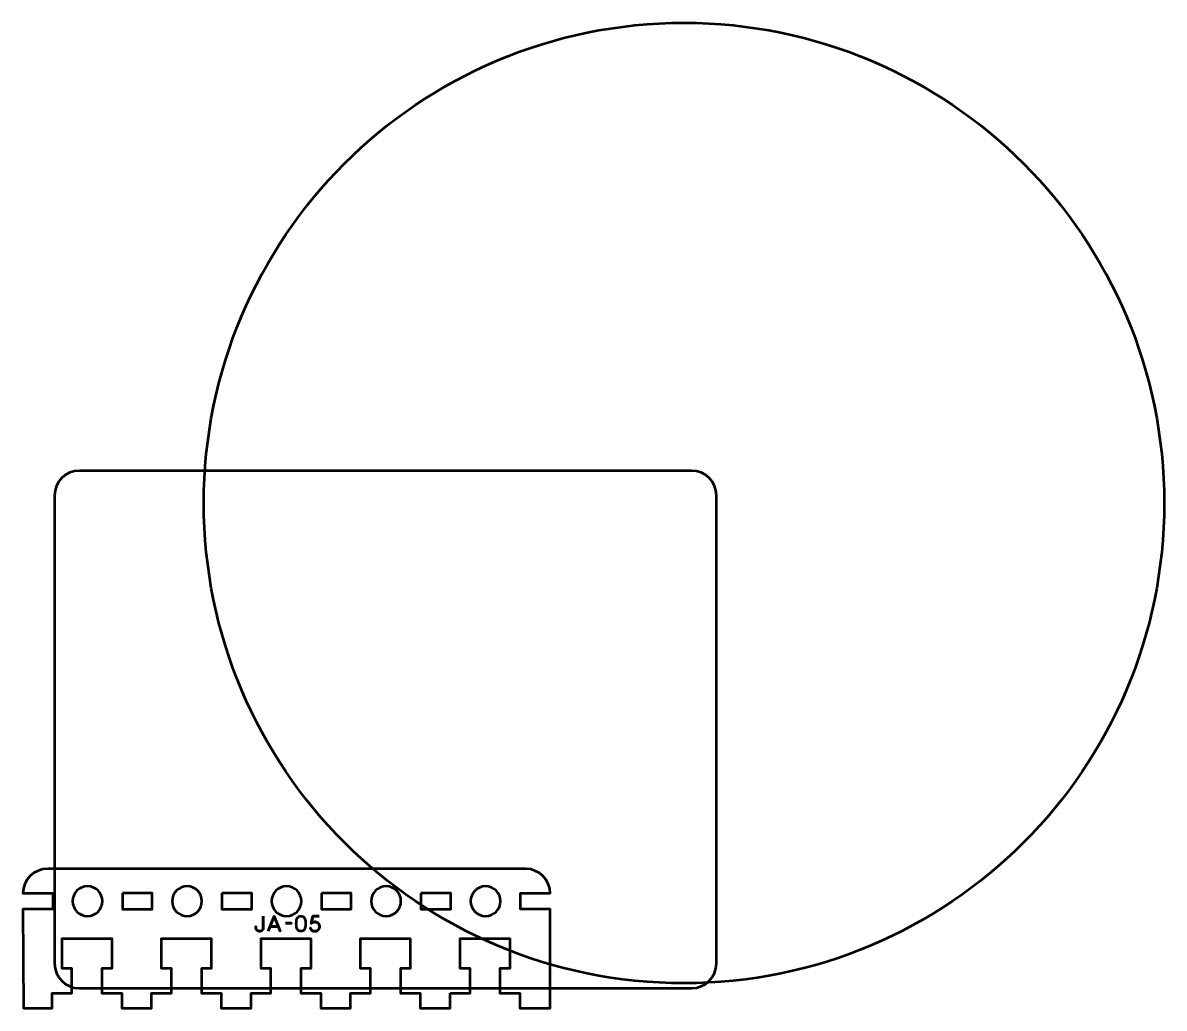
# Model space of a CAD drawing. Header units: centimetres. Extents: x -244 to 242, y -245 to 234.
# Drawn here: x -143.79 to -120.85, y -99 to -79.2 of the extents above; entities that cross this region are included whole.
import ezdxf

# ---------------------------------------------------------------- set-up
doc = ezdxf.new("R2010")
doc.units = ezdxf.units.CM
doc.header["$MEASUREMENT"] = 0
doc.layers.add('Layer 1', color=7, linetype='Continuous')

msp = doc.modelspace()

# ---------------------------------------------------------------- linework, layer by layer
at = {"layer": 'Layer 1', "color": 250, "lineweight": 53}
msp.add_ellipse((-130.5, -88.84999), major_axis=(0, 9.64999), ratio=1, dxfattribs=at)
at = {"layer": 'Layer 1', "lineweight": 53}
msp.add_open_spline([(-142.64995, -88.19995), (-142.64995, -88.19995), (-130.35001, -88.19995), (-130.35001, -88.19995), (-130.35001, -88.19995), (-130.07301, -88.19995), (-129.84991, -88.42305), (-129.84991, -88.70005), (-129.84991, -88.70005), (-129.84991, -88.70005), (-129.84991, -98.09995), (-129.84991, -98.09995), (-129.84991, -98.09995), (-129.84991, -98.37695), (-130.07301, -98.60005), (-130.35001, -98.60005), (-130.35001, -98.60005), (-130.35001, -98.60005), (-142.64995, -98.60005), (-142.64995, -98.60005), (-142.64995, -98.60005), (-142.92695, -98.60005), (-143.15005, -98.37695), (-143.15005, -98.09995), (-143.15005, -98.09995), (-143.15005, -98.09995), (-143.15005, -88.70005), (-143.15005, -88.70005), (-143.15005, -88.70005), (-143.15005, -88.42305), (-142.92695, -88.19995), (-142.64995, -88.19995)], degree=3, knots=[0, 0, 0, 0, 0.125, 0.125, 0.125, 0.125, 0.25, 0.25, 0.25, 0.25, 0.375, 0.375, 0.375, 0.375, 0.5, 0.5, 0.5, 0.5, 0.625, 0.625, 0.625, 0.625, 0.75, 0.75, 0.75, 0.75, 0.875, 0.875, 0.875, 0.875, 1, 1, 1, 1], dxfattribs=at)
at = {"layer": 'Layer 1', "color": 250, "lineweight": 53}
for points, knots in [([(-135.19992, -98.69993), (-135.19992, -98.69993), (-135.19992, -98.99993), (-135.19992, -98.99993), (-135.19992, -98.99993), (-135.19992, -98.99993), (-135.79992, -98.99993), (-135.79992, -98.99993), (-135.79992, -98.99993), (-135.79992, -98.99993), (-135.79992, -98.69993), (-135.79992, -98.69993), (-135.79992, -98.69993), (-135.79992, -98.69993), (-136.19992, -98.69994), (-136.19992, -98.69994), (-136.19992, -98.69994), (-136.19992, -98.69994), (-136.19992, -98.19993), (-136.19992, -98.19993), (-136.19992, -98.19993), (-136.19992, -98.19993), (-135.99992, -98.19992), (-135.99992, -98.19992), (-135.99992, -98.19992), (-135.99992, -98.19992), (-135.99992, -97.59993), (-135.99992, -97.59993), (-135.99992, -97.59993), (-136.38325, -97.59993), (-136.61659, -97.59993), (-136.99992, -97.59993), (-136.99992, -97.59993), (-136.99992, -97.59993), (-136.99992, -98.19992), (-136.99992, -98.19992), (-136.99992, -98.19992), (-136.99992, -98.19992), (-136.79992, -98.19993), (-136.79992, -98.19993), (-136.79992, -98.19993), (-136.79992, -98.19993), (-136.79992, -98.69993), (-136.79992, -98.69993), (-136.79992, -98.69993), (-136.79992, -98.69993), (-137.19992, -98.69993), (-137.19992, -98.69993), (-137.19992, -98.69993), (-137.19992, -98.69993), (-137.19992, -98.99993), (-137.19992, -98.99993), (-137.19992, -98.99993), (-137.19992, -98.99993), (-137.79992, -98.99993), (-137.79992, -98.99993), (-137.79992, -98.99993), (-137.79992, -98.99993), (-137.79992, -98.69993), (-137.79992, -98.69993), (-137.79992, -98.69993), (-137.79992, -98.69993), (-138.19992, -98.69993), (-138.19992, -98.69993), (-138.19992, -98.69993), (-138.19992, -98.69993), (-138.19992, -98.19993), (-138.19992, -98.19993), (-138.19992, -98.19993), (-138.19992, -98.19993), (-137.99992, -98.19992), (-137.99992, -98.19992), (-137.99992, -98.19992), (-137.99992, -98.19992), (-137.99992, -97.59993), (-137.99992, -97.59993), (-137.99992, -97.59993), (-138.38325, -97.59993), (-138.61658, -97.59993), (-138.99991, -97.59993), (-138.99991, -97.59993), (-138.99991, -97.59993), (-138.99991, -98.19992), (-138.99991, -98.19992), (-138.99991, -98.19992), (-138.99991, -98.19992), (-138.79991, -98.19993), (-138.79991, -98.19993), (-138.79991, -98.19993), (-138.79991, -98.19993), (-138.79991, -98.69994), (-138.79991, -98.69994), (-138.79991, -98.69994), (-138.79991, -98.69994), (-139.19991, -98.69993), (-139.19991, -98.69993), (-139.19991, -98.69993), (-139.19991, -98.69993), (-139.19991, -98.99993), (-139.19991, -98.99993), (-139.19991, -98.99993), (-139.19991, -98.99993), (-139.79991, -98.99993), (-139.79991, -98.99993), (-139.79991, -98.99993), (-139.79991, -98.99993), (-139.79991, -98.69993), (-139.79991, -98.69993), (-139.79991, -98.69993), (-139.79991, -98.69993), (-140.19991, -98.69993), (-140.19991, -98.69993), (-140.19991, -98.69993), (-140.19991, -98.69993), (-140.19991, -98.19993), (-140.19991, -98.19993), (-140.19991, -98.19993), (-140.19991, -98.19993), (-139.99991, -98.19992), (-139.99991, -98.19992), (-139.99991, -98.19992), (-139.99991, -98.19992), (-139.99991, -97.59993), (-139.99991, -97.59993), (-139.99991, -97.59993), (-140.38324, -97.59993), (-140.61658, -97.59993), (-140.99991, -97.59993), (-140.99991, -97.59993), (-140.99991, -97.59993), (-140.99991, -98.19992), (-140.99991, -98.19992), (-140.99991, -98.19992), (-140.99991, -98.19992), (-140.79991, -98.19993), (-140.79991, -98.19993), (-140.79991, -98.19993), (-140.79991, -98.19993), (-140.79991, -98.69994), (-140.79991, -98.69994), (-140.79991, -98.69994), (-140.79991, -98.69994), (-141.19991, -98.69993), (-141.19991, -98.69993), (-141.19991, -98.69993), (-141.19991, -98.69993), (-141.19991, -98.99993), (-141.19991, -98.99993), (-141.19991, -98.99993), (-141.19991, -98.99993), (-141.79991, -98.99993), (-141.79991, -98.99993), (-141.79991, -98.99993), (-141.79991, -98.99993), (-141.79991, -98.69993), (-141.79991, -98.69993), (-141.79991, -98.69993), (-141.79991, -98.69993), (-142.19991, -98.69993), (-142.19991, -98.69993), (-142.19991, -98.69993), (-142.19991, -98.69993), (-142.19991, -98.19993), (-142.19991, -98.19993), (-142.19991, -98.19993), (-142.19991, -98.19993), (-141.99991, -98.19992), (-141.99991, -98.19992), (-141.99991, -98.19992), (-141.99991, -98.19992), (-141.99991, -97.59993), (-141.99991, -97.59993), (-141.99991, -97.59993), (-142.38324, -97.59993), (-142.61658, -97.59993), (-142.99991, -97.59993), (-142.99991, -97.59993), (-142.99991, -97.59993), (-142.99991, -98.19992), (-142.99991, -98.19992), (-142.99991, -98.19992), (-142.99991, -98.19992), (-142.79991, -98.19993), (-142.79991, -98.19993), (-142.79991, -98.19993), (-142.79991, -98.19993), (-142.79991, -98.69994), (-142.79991, -98.69994), (-142.79991, -98.69994), (-142.79991, -98.69994), (-143.19991, -98.69993), (-143.19991, -98.69993), (-143.19991, -98.69993), (-143.19991, -98.69993), (-143.19991, -98.99993), (-143.19991, -98.99993), (-143.19991, -98.99993), (-143.19991, -98.99993), (-143.77491, -98.99993), (-143.77491, -98.99993), (-143.77491, -98.99993), (-143.77491, -98.99993), (-143.78548, -97.00868), (-143.78548, -97.00868), (-143.78548, -97.00868), (-143.78548, -97.00868), (-143.18741, -97.00868), (-143.18741, -97.00868), (-143.18741, -97.00868), (-143.18741, -97.00868), (-143.18741, -96.69118), (-143.18741, -96.69118), (-143.18741, -96.69118), (-143.18741, -96.69118), (-143.7873, -96.69118), (-143.7873, -96.69118), (-143.7873, -96.69118), (-143.78263, -96.41913), (-143.56057, -96.19993), (-143.28741, -96.19993), (-143.28741, -96.19993), (-143.28741, -96.19993), (-133.68742, -96.19993), (-133.68742, -96.19993), (-133.68742, -96.19993), (-133.41426, -96.19993), (-133.1922, -96.41913), (-133.18753, -96.69118), (-133.18753, -96.69118), (-133.18753, -96.69118), (-133.78742, -96.69118), (-133.78742, -96.69118), (-133.78742, -96.69118), (-133.78742, -96.69118), (-133.78742, -97.00868), (-133.78742, -97.00868), (-133.78742, -97.00868), (-133.78742, -97.00868), (-133.18742, -97.00868), (-133.18742, -97.00868), (-133.18742, -97.00868), (-133.18742, -97.00868), (-133.18742, -98.69994), (-133.18742, -98.69994), (-133.18742, -98.69994), (-133.18742, -98.69994), (-133.18742, -98.69993), (-133.18742, -98.69993), (-133.18742, -98.69993), (-133.18742, -98.69993), (-133.18742, -98.99993), (-133.18742, -98.99993), (-133.18742, -98.99993), (-133.18742, -98.99993), (-133.79992, -98.99993), (-133.79992, -98.99993), (-133.79992, -98.99993), (-133.79992, -98.99993), (-133.79992, -98.69993), (-133.79992, -98.69993), (-133.79992, -98.69993), (-133.79992, -98.69993), (-134.19992, -98.69994), (-134.19992, -98.69994), (-134.19992, -98.69994), (-134.19992, -98.69994), (-134.19992, -98.19993), (-134.19992, -98.19993), (-134.19992, -98.19993), (-134.19992, -98.19993), (-133.99992, -98.19992), (-133.99992, -98.19992), (-133.99992, -98.19992), (-133.99992, -98.19992), (-133.99992, -97.59993), (-133.99992, -97.59993), (-133.99992, -97.59993), (-134.38325, -97.59993), (-134.61659, -97.59993), (-134.99992, -97.59993), (-134.99992, -97.59993), (-134.99992, -97.59993), (-134.99992, -98.19992), (-134.99992, -98.19992), (-134.99992, -98.19992), (-134.99992, -98.19992), (-134.79992, -98.19993), (-134.79992, -98.19993), (-134.79992, -98.19993), (-134.79992, -98.19993), (-134.79992, -98.69993), (-134.79992, -98.69993), (-134.79992, -98.69993), (-134.79992, -98.69993), (-135.19992, -98.69993), (-135.19992, -98.69993)], [0, 0, 0, 0, 0.01351351, 0.01351351, 0.01351351, 0.01351351, 0.02702703, 0.02702703, 0.02702703, 0.02702703, 0.04054054, 0.04054054, 0.04054054, 0.04054054, 0.05405405, 0.05405405, 0.05405405, 0.05405405, 0.06756757, 0.06756757, 0.06756757, 0.06756757, 0.08108108, 0.08108108, 0.08108108, 0.08108108, 0.09459459, 0.09459459, 0.09459459, 0.09459459, 0.10810811, 0.10810811, 0.10810811, 0.10810811, 0.12162162, 0.12162162, 0.12162162, 0.12162162, 0.13513514, 0.13513514, 0.13513514, 0.13513514, 0.14864865, 0.14864865, 0.14864865, 0.14864865, 0.16216216, 0.16216216, 0.16216216, 0.16216216, 0.17567568, 0.17567568, 0.17567568, 0.17567568, 0.18918919, 0.18918919, 0.18918919, 0.18918919, 0.2027027, 0.2027027, 0.2027027, 0.2027027, 0.21621622, 0.21621622, 0.21621622, 0.21621622, 0.22972973, 0.22972973, 0.22972973, 0.22972973, 0.24324324, 0.24324324, 0.24324324, 0.24324324, 0.25675676, 0.25675676, 0.25675676, 0.25675676, 0.27027027, 0.27027027, 0.27027027, 0.27027027, 0.28378378, 0.28378378, 0.28378378, 0.28378378, 0.2972973, 0.2972973, 0.2972973, 0.2972973, 0.31081081, 0.31081081, 0.31081081, 0.31081081, 0.32432432, 0.32432432, 0.32432432, 0.32432432, 0.33783784, 0.33783784, 0.33783784, 0.33783784, 0.35135135, 0.35135135, 0.35135135, 0.35135135, 0.36486486, 0.36486486, 0.36486486, 0.36486486, 0.37837838, 0.37837838, 0.37837838, 0.37837838, 0.39189189, 0.39189189, 0.39189189, 0.39189189, 0.40540541, 0.40540541, 0.40540541, 0.40540541, 0.41891892, 0.41891892, 0.41891892, 0.41891892, 0.43243243, 0.43243243, 0.43243243, 0.43243243, 0.44594595, 0.44594595, 0.44594595, 0.44594595, 0.45945946, 0.45945946, 0.45945946, 0.45945946, 0.47297297, 0.47297297, 0.47297297, 0.47297297, 0.48648649, 0.48648649, 0.48648649, 0.48648649, 0.5, 0.5, 0.5, 0.5, 0.51351351, 0.51351351, 0.51351351, 0.51351351, 0.52702703, 0.52702703, 0.52702703, 0.52702703, 0.54054054, 0.54054054, 0.54054054, 0.54054054, 0.55405405, 0.55405405, 0.55405405, 0.55405405, 0.56756757, 0.56756757, 0.56756757, 0.56756757, 0.58108108, 0.58108108, 0.58108108, 0.58108108, 0.59459459, 0.59459459, 0.59459459, 0.59459459, 0.60810811, 0.60810811, 0.60810811, 0.60810811, 0.62162162, 0.62162162, 0.62162162, 0.62162162, 0.63513514, 0.63513514, 0.63513514, 0.63513514, 0.64864865, 0.64864865, 0.64864865, 0.64864865, 0.66216216, 0.66216216, 0.66216216, 0.66216216, 0.67567568, 0.67567568, 0.67567568, 0.67567568, 0.68918919, 0.68918919, 0.68918919, 0.68918919, 0.7027027, 0.7027027, 0.7027027, 0.7027027, 0.71621622, 0.71621622, 0.71621622, 0.71621622, 0.72972973, 0.72972973, 0.72972973, 0.72972973, 0.74324324, 0.74324324, 0.74324324, 0.74324324, 0.75675676, 0.75675676, 0.75675676, 0.75675676, 0.77027027, 0.77027027, 0.77027027, 0.77027027, 0.78378378, 0.78378378, 0.78378378, 0.78378378, 0.7972973, 0.7972973, 0.7972973, 0.7972973, 0.81081081, 0.81081081, 0.81081081, 0.81081081, 0.82432432, 0.82432432, 0.82432432, 0.82432432, 0.83783784, 0.83783784, 0.83783784, 0.83783784, 0.85135135, 0.85135135, 0.85135135, 0.85135135, 0.86486486, 0.86486486, 0.86486486, 0.86486486, 0.87837838, 0.87837838, 0.87837838, 0.87837838, 0.89189189, 0.89189189, 0.89189189, 0.89189189, 0.90540541, 0.90540541, 0.90540541, 0.90540541, 0.91891892, 0.91891892, 0.91891892, 0.91891892, 0.93243243, 0.93243243, 0.93243243, 0.93243243, 0.94594595, 0.94594595, 0.94594595, 0.94594595, 0.95945946, 0.95945946, 0.95945946, 0.95945946, 0.97297297, 0.97297297, 0.97297297, 0.97297297, 0.98648649, 0.98648649, 0.98648649, 0.98648649, 1, 1, 1, 1]), ([(-142.48741, -96.54993), (-142.32175, -96.54993), (-142.18741, -96.68427), (-142.18741, -96.84993), (-142.18741, -96.84993), (-142.18741, -97.01559), (-142.32175, -97.14993), (-142.48741, -97.14993), (-142.48741, -97.14993), (-142.65307, -97.14993), (-142.78741, -97.01559), (-142.78741, -96.84993), (-142.78741, -96.84993), (-142.78741, -96.68427), (-142.65307, -96.54993), (-142.48741, -96.54993)], [0, 0, 0, 0, 0.25, 0.25, 0.25, 0.25, 0.5, 0.5, 0.5, 0.5, 0.75, 0.75, 0.75, 0.75, 1, 1, 1, 1]), ([(-140.48741, -96.54993), (-140.32175, -96.54993), (-140.18741, -96.68427), (-140.18741, -96.84993), (-140.18741, -96.84993), (-140.18741, -97.01559), (-140.32175, -97.14993), (-140.48741, -97.14993), (-140.48741, -97.14993), (-140.65307, -97.14993), (-140.78741, -97.01559), (-140.78741, -96.84993), (-140.78741, -96.84993), (-140.78741, -96.68427), (-140.65307, -96.54993), (-140.48741, -96.54993)], [0, 0, 0, 0, 0.25, 0.25, 0.25, 0.25, 0.5, 0.5, 0.5, 0.5, 0.75, 0.75, 0.75, 0.75, 1, 1, 1, 1]), ([(-138.48742, -96.54993), (-138.32176, -96.54993), (-138.18742, -96.68427), (-138.18742, -96.84993), (-138.18742, -96.84993), (-138.18742, -97.01559), (-138.32176, -97.14993), (-138.48742, -97.14993), (-138.48742, -97.14993), (-138.65307, -97.14993), (-138.78741, -97.01559), (-138.78741, -96.84993), (-138.78741, -96.84993), (-138.78741, -96.68427), (-138.65307, -96.54993), (-138.48742, -96.54993)], [0, 0, 0, 0, 0.25, 0.25, 0.25, 0.25, 0.5, 0.5, 0.5, 0.5, 0.75, 0.75, 0.75, 0.75, 1, 1, 1, 1]), ([(-136.48742, -96.54993), (-136.32176, -96.54993), (-136.18742, -96.68427), (-136.18742, -96.84993), (-136.18742, -96.84993), (-136.18742, -97.01559), (-136.32176, -97.14993), (-136.48742, -97.14993), (-136.48742, -97.14993), (-136.65308, -97.14993), (-136.78742, -97.01559), (-136.78742, -96.84993), (-136.78742, -96.84993), (-136.78742, -96.68427), (-136.65308, -96.54993), (-136.48742, -96.54993)], [0, 0, 0, 0, 0.25, 0.25, 0.25, 0.25, 0.5, 0.5, 0.5, 0.5, 0.75, 0.75, 0.75, 0.75, 1, 1, 1, 1]), ([(-134.48742, -96.54993), (-134.32176, -96.54993), (-134.18742, -96.68427), (-134.18742, -96.84993), (-134.18742, -96.84993), (-134.18742, -97.01559), (-134.32176, -97.14993), (-134.48742, -97.14993), (-134.48742, -97.14993), (-134.65308, -97.14993), (-134.78742, -97.01559), (-134.78742, -96.84993), (-134.78742, -96.84993), (-134.78742, -96.68427), (-134.65308, -96.54993), (-134.48742, -96.54993)], [0, 0, 0, 0, 0.25, 0.25, 0.25, 0.25, 0.5, 0.5, 0.5, 0.5, 0.75, 0.75, 0.75, 0.75, 1, 1, 1, 1]), ([(-141.78741, -96.69118), (-141.78741, -96.69118), (-141.18741, -96.69118), (-141.18741, -96.69118), (-141.18741, -96.69118), (-141.18741, -96.69118), (-141.18741, -97.00868), (-141.18741, -97.00868), (-141.18741, -97.00868), (-141.18741, -97.00868), (-141.78741, -97.00868), (-141.78741, -97.00868), (-141.78741, -97.00868), (-141.78741, -97.00868), (-141.78741, -96.69118), (-141.78741, -96.69118)], [0, 0, 0, 0, 0.25, 0.25, 0.25, 0.25, 0.5, 0.5, 0.5, 0.5, 0.75, 0.75, 0.75, 0.75, 1, 1, 1, 1]), ([(-139.78741, -96.69118), (-139.78741, -96.69118), (-139.18741, -96.69118), (-139.18741, -96.69118), (-139.18741, -96.69118), (-139.18741, -96.69118), (-139.18741, -97.00868), (-139.18741, -97.00868), (-139.18741, -97.00868), (-139.18741, -97.00868), (-139.78741, -97.00868), (-139.78741, -97.00868), (-139.78741, -97.00868), (-139.78741, -97.00868), (-139.78741, -96.69118), (-139.78741, -96.69118)], [0, 0, 0, 0, 0.25, 0.25, 0.25, 0.25, 0.5, 0.5, 0.5, 0.5, 0.75, 0.75, 0.75, 0.75, 1, 1, 1, 1]), ([(-137.78742, -96.69118), (-137.78742, -96.69118), (-137.18742, -96.69118), (-137.18742, -96.69118), (-137.18742, -96.69118), (-137.18742, -96.69118), (-137.18742, -97.00868), (-137.18742, -97.00868), (-137.18742, -97.00868), (-137.18742, -97.00868), (-137.78742, -97.00868), (-137.78742, -97.00868), (-137.78742, -97.00868), (-137.78742, -97.00868), (-137.78742, -96.69118), (-137.78742, -96.69118)], [0, 0, 0, 0, 0.25, 0.25, 0.25, 0.25, 0.5, 0.5, 0.5, 0.5, 0.75, 0.75, 0.75, 0.75, 1, 1, 1, 1]), ([(-135.78742, -96.69118), (-135.78742, -96.69118), (-135.18742, -96.69118), (-135.18742, -96.69118), (-135.18742, -96.69118), (-135.18742, -96.69118), (-135.18742, -97.00868), (-135.18742, -97.00868), (-135.18742, -97.00868), (-135.18742, -97.00868), (-135.78742, -97.00868), (-135.78742, -97.00868), (-135.78742, -97.00868), (-135.78742, -97.00868), (-135.78742, -96.69118), (-135.78742, -96.69118)], [0, 0, 0, 0, 0.25, 0.25, 0.25, 0.25, 0.5, 0.5, 0.5, 0.5, 0.75, 0.75, 0.75, 0.75, 1, 1, 1, 1])]:
    msp.add_open_spline(points, degree=3, knots=knots, dxfattribs=at)
at = {"layer": 'Layer 1', "color": 30, "lineweight": 53}
for points, knots in [([(-138.95541, -97.15028), (-138.95541, -97.15028), (-138.95583, -97.38735), (-138.95583, -97.38735), (-138.95583, -97.38735), (-138.95583, -97.39504), (-138.95746, -97.4028), (-138.96056, -97.41049), (-138.96056, -97.41049), (-138.96374, -97.41825), (-138.96839, -97.42531), (-138.97453, -97.4318), (-138.97453, -97.4318), (-138.98074, -97.43822), (-138.98829, -97.44344), (-138.99725, -97.44732), (-138.99725, -97.44732), (-139.00628, -97.45127), (-139.01658, -97.45325), (-139.02822, -97.45339), (-139.02822, -97.45339), (-139.03987, -97.45339), (-139.05038, -97.45148), (-139.05969, -97.44774), (-139.05969, -97.44774), (-139.06901, -97.44393), (-139.07698, -97.43885), (-139.08354, -97.43243), (-139.08354, -97.43243), (-139.09017, -97.42601), (-139.09518, -97.41896), (-139.09871, -97.41112), (-139.09871, -97.41112), (-139.10224, -97.40329), (-139.104, -97.39539), (-139.104, -97.38735), (-139.104, -97.38735), (-139.104, -97.38735), (-139.104, -97.35602), (-139.104, -97.35602), (-139.104, -97.35602), (-139.104, -97.35602), (-139.104, -97.38735), (-139.104, -97.38735), (-139.104, -97.38735), (-139.104, -97.39539), (-139.10224, -97.40329), (-139.09871, -97.41112), (-139.09871, -97.41112), (-139.09518, -97.41896), (-139.09017, -97.42601), (-139.08354, -97.43243), (-139.08354, -97.43243), (-139.07698, -97.43885), (-139.06901, -97.44393), (-139.05969, -97.44774), (-139.05969, -97.44774), (-139.05038, -97.45148), (-139.03987, -97.45339), (-139.02822, -97.45339), (-139.02822, -97.45339), (-139.01658, -97.45325), (-139.00628, -97.45127), (-138.99725, -97.44732), (-138.99725, -97.44732), (-138.98829, -97.44344), (-138.98074, -97.43822), (-138.97453, -97.4318), (-138.97453, -97.4318), (-138.96839, -97.42531), (-138.96374, -97.41825), (-138.96056, -97.41049), (-138.96056, -97.41049), (-138.95746, -97.4028), (-138.95583, -97.39504), (-138.95583, -97.38735), (-138.95583, -97.38735), (-138.95583, -97.38735), (-138.95541, -97.15028), (-138.95541, -97.15028)], [0, 0, 0, 0, 0.05, 0.05, 0.05, 0.05, 0.1, 0.1, 0.1, 0.1, 0.15, 0.15, 0.15, 0.15, 0.2, 0.2, 0.2, 0.2, 0.25, 0.25, 0.25, 0.25, 0.3, 0.3, 0.3, 0.3, 0.35, 0.35, 0.35, 0.35, 0.4, 0.4, 0.4, 0.4, 0.45, 0.45, 0.45, 0.45, 0.5, 0.5, 0.5, 0.5, 0.55, 0.55, 0.55, 0.55, 0.6, 0.6, 0.6, 0.6, 0.65, 0.65, 0.65, 0.65, 0.7, 0.7, 0.7, 0.7, 0.75, 0.75, 0.75, 0.75, 0.8, 0.8, 0.8, 0.8, 0.85, 0.85, 0.85, 0.85, 0.9, 0.9, 0.9, 0.9, 0.95, 0.95, 0.95, 0.95, 1, 1, 1, 1]), ([(-138.8572, -97.45381), (-138.8572, -97.45381), (-138.73613, -97.14859), (-138.73613, -97.14859), (-138.73613, -97.14859), (-138.73613, -97.14859), (-138.61463, -97.45381), (-138.61463, -97.45381), (-138.61463, -97.45381), (-138.61463, -97.45381), (-138.73613, -97.14859), (-138.73613, -97.14859), (-138.73613, -97.14859), (-138.73613, -97.14859), (-138.8572, -97.45381), (-138.8572, -97.45381)], [0, 0, 0, 0, 0.25, 0.25, 0.25, 0.25, 0.5, 0.5, 0.5, 0.5, 0.75, 0.75, 0.75, 0.75, 1, 1, 1, 1]), ([(-138.19892, -97.45381), (-138.18411, -97.45374), (-138.17134, -97.45113), (-138.16068, -97.44605), (-138.16068, -97.44605), (-138.1501, -97.44097), (-138.14128, -97.4337), (-138.13423, -97.42446), (-138.13423, -97.42446), (-138.12724, -97.41515), (-138.12174, -97.40414), (-138.11765, -97.39144), (-138.11765, -97.39144), (-138.11362, -97.37874), (-138.11073, -97.36484), (-138.10911, -97.3496), (-138.10911, -97.3496), (-138.10741, -97.33436), (-138.10657, -97.31834), (-138.10664, -97.30141), (-138.10664, -97.30141), (-138.10657, -97.28455), (-138.10741, -97.26853), (-138.10911, -97.25336), (-138.10911, -97.25336), (-138.11073, -97.23819), (-138.11362, -97.22422), (-138.11765, -97.21152), (-138.11765, -97.21152), (-138.12174, -97.19889), (-138.12724, -97.18789), (-138.13423, -97.1785), (-138.13423, -97.1785), (-138.14128, -97.16919), (-138.1501, -97.16192), (-138.16068, -97.15684), (-138.16068, -97.15684), (-138.17134, -97.15169), (-138.18411, -97.14908), (-138.19892, -97.14901), (-138.19892, -97.14901), (-138.21374, -97.14908), (-138.22651, -97.15169), (-138.23717, -97.15684), (-138.23717, -97.15684), (-138.24775, -97.16192), (-138.25657, -97.16919), (-138.26362, -97.1785), (-138.26362, -97.1785), (-138.27061, -97.18789), (-138.27611, -97.19889), (-138.2802, -97.21152), (-138.2802, -97.21152), (-138.28423, -97.22422), (-138.28712, -97.23819), (-138.28874, -97.25336), (-138.28874, -97.25336), (-138.29043, -97.26853), (-138.29128, -97.28455), (-138.29121, -97.30141), (-138.29121, -97.30141), (-138.29128, -97.31834), (-138.29043, -97.33436), (-138.28874, -97.3496), (-138.28874, -97.3496), (-138.28712, -97.36484), (-138.28423, -97.37874), (-138.2802, -97.39144), (-138.2802, -97.39144), (-138.27611, -97.40414), (-138.27061, -97.41515), (-138.26362, -97.42446), (-138.26362, -97.42446), (-138.25657, -97.4337), (-138.24775, -97.44097), (-138.23717, -97.44605), (-138.23717, -97.44605), (-138.22651, -97.45113), (-138.21374, -97.45374), (-138.19892, -97.45381)], [0, 0, 0, 0, 0.05, 0.05, 0.05, 0.05, 0.1, 0.1, 0.1, 0.1, 0.15, 0.15, 0.15, 0.15, 0.2, 0.2, 0.2, 0.2, 0.25, 0.25, 0.25, 0.25, 0.3, 0.3, 0.3, 0.3, 0.35, 0.35, 0.35, 0.35, 0.4, 0.4, 0.4, 0.4, 0.45, 0.45, 0.45, 0.45, 0.5, 0.5, 0.5, 0.5, 0.55, 0.55, 0.55, 0.55, 0.6, 0.6, 0.6, 0.6, 0.65, 0.65, 0.65, 0.65, 0.7, 0.7, 0.7, 0.7, 0.75, 0.75, 0.75, 0.75, 0.8, 0.8, 0.8, 0.8, 0.85, 0.85, 0.85, 0.85, 0.9, 0.9, 0.9, 0.9, 0.95, 0.95, 0.95, 0.95, 1, 1, 1, 1]), ([(-138.19892, -97.45381), (-138.18411, -97.45374), (-138.17134, -97.45113), (-138.16068, -97.44605), (-138.16068, -97.44605), (-138.1501, -97.44097), (-138.14128, -97.4337), (-138.13423, -97.42446), (-138.13423, -97.42446), (-138.12724, -97.41515), (-138.12174, -97.40414), (-138.11765, -97.39144), (-138.11765, -97.39144), (-138.11362, -97.37874), (-138.11073, -97.36484), (-138.10911, -97.3496), (-138.10911, -97.3496), (-138.10741, -97.33436), (-138.10657, -97.31834), (-138.10664, -97.30141), (-138.10664, -97.30141), (-138.10657, -97.28455), (-138.10741, -97.26853), (-138.10911, -97.25336), (-138.10911, -97.25336), (-138.11073, -97.23819), (-138.11362, -97.22422), (-138.11765, -97.21152), (-138.11765, -97.21152), (-138.12174, -97.19889), (-138.12724, -97.18789), (-138.13423, -97.1785), (-138.13423, -97.1785), (-138.14128, -97.16919), (-138.1501, -97.16192), (-138.16068, -97.15684), (-138.16068, -97.15684), (-138.17134, -97.15169), (-138.18411, -97.14908), (-138.19892, -97.14901), (-138.19892, -97.14901), (-138.21374, -97.14908), (-138.22651, -97.15169), (-138.23717, -97.15684), (-138.23717, -97.15684), (-138.24775, -97.16192), (-138.25657, -97.16919), (-138.26362, -97.1785), (-138.26362, -97.1785), (-138.27061, -97.18789), (-138.27611, -97.19889), (-138.2802, -97.21152), (-138.2802, -97.21152), (-138.28423, -97.22422), (-138.28712, -97.23819), (-138.28874, -97.25336), (-138.28874, -97.25336), (-138.29043, -97.26853), (-138.29128, -97.28455), (-138.29121, -97.30141), (-138.29121, -97.30141), (-138.29128, -97.31834), (-138.29043, -97.33436), (-138.28874, -97.3496), (-138.28874, -97.3496), (-138.28712, -97.36484), (-138.28423, -97.37874), (-138.2802, -97.39144), (-138.2802, -97.39144), (-138.27611, -97.40414), (-138.27061, -97.41515), (-138.26362, -97.42446), (-138.26362, -97.42446), (-138.25657, -97.4337), (-138.24775, -97.44097), (-138.23717, -97.44605), (-138.23717, -97.44605), (-138.22651, -97.45113), (-138.21374, -97.45374), (-138.19892, -97.45381)], [0, 0, 0, 0, 0.05, 0.05, 0.05, 0.05, 0.1, 0.1, 0.1, 0.1, 0.15, 0.15, 0.15, 0.15, 0.2, 0.2, 0.2, 0.2, 0.25, 0.25, 0.25, 0.25, 0.3, 0.3, 0.3, 0.3, 0.35, 0.35, 0.35, 0.35, 0.4, 0.4, 0.4, 0.4, 0.45, 0.45, 0.45, 0.45, 0.5, 0.5, 0.5, 0.5, 0.55, 0.55, 0.55, 0.55, 0.6, 0.6, 0.6, 0.6, 0.65, 0.65, 0.65, 0.65, 0.7, 0.7, 0.7, 0.7, 0.75, 0.75, 0.75, 0.75, 0.8, 0.8, 0.8, 0.8, 0.85, 0.85, 0.85, 0.85, 0.9, 0.9, 0.9, 0.9, 0.95, 0.95, 0.95, 0.95, 1, 1, 1, 1]), ([(-137.83486, -97.14859), (-137.83486, -97.14859), (-137.96186, -97.14859), (-137.96186, -97.14859), (-137.96186, -97.14859), (-137.96186, -97.14859), (-137.99573, -97.30014), (-137.99573, -97.30014), (-137.99573, -97.30014), (-137.9898, -97.29506), (-137.98416, -97.29048), (-137.97872, -97.28645), (-137.97872, -97.28645), (-137.97336, -97.28243), (-137.96772, -97.27905), (-137.96172, -97.27622), (-137.96172, -97.27622), (-137.95579, -97.2734), (-137.94902, -97.27128), (-137.9414, -97.2698), (-137.9414, -97.2698), (-137.93385, -97.26832), (-137.92482, -97.26754), (-137.91445, -97.26754), (-137.91445, -97.26754), (-137.90598, -97.26754), (-137.89751, -97.26867), (-137.88905, -97.271), (-137.88905, -97.271), (-137.88058, -97.27326), (-137.87254, -97.27672), (-137.86492, -97.2813), (-137.86492, -97.2813), (-137.85723, -97.28596), (-137.85045, -97.29175), (-137.84453, -97.29873), (-137.84453, -97.29873), (-137.83853, -97.30572), (-137.8338, -97.3139), (-137.83042, -97.32328), (-137.83042, -97.32328), (-137.82696, -97.33267), (-137.8252, -97.34332), (-137.82513, -97.35517), (-137.82513, -97.35517), (-137.82505, -97.35955), (-137.82555, -97.36505), (-137.82654, -97.37154), (-137.82654, -97.37154), (-137.82745, -97.37803), (-137.82915, -97.38509), (-137.83155, -97.39257), (-137.83155, -97.39257), (-137.83394, -97.40005), (-137.83733, -97.40746), (-137.84163, -97.41479), (-137.84163, -97.41479), (-137.84594, -97.42213), (-137.85144, -97.42883), (-137.85807, -97.4349), (-137.85807, -97.4349), (-137.86471, -97.44097), (-137.87275, -97.44584), (-137.88213, -97.44951), (-137.88213, -97.44951), (-137.89159, -97.4531), (-137.90267, -97.45501), (-137.91529, -97.45508), (-137.91529, -97.45508), (-137.93039, -97.45501), (-137.94309, -97.45339), (-137.95339, -97.45035), (-137.95339, -97.45035), (-137.9637, -97.44725), (-137.97209, -97.44323), (-137.97858, -97.43815), (-137.97858, -97.43815), (-137.98514, -97.43307), (-137.99022, -97.42749), (-137.99389, -97.42143), (-137.99389, -97.42143), (-137.99756, -97.41536), (-138.00031, -97.40929), (-138.00215, -97.40322), (-138.00215, -97.40322), (-138.00398, -97.39715), (-138.00539, -97.39158), (-138.00631, -97.3865), (-138.00631, -97.3865), (-138.00539, -97.39158), (-138.00398, -97.39715), (-138.00215, -97.40322), (-138.00215, -97.40322), (-138.00031, -97.40929), (-137.99756, -97.41536), (-137.99389, -97.42143), (-137.99389, -97.42143), (-137.99022, -97.42749), (-137.98514, -97.43307), (-137.97858, -97.43815), (-137.97858, -97.43815), (-137.97209, -97.44323), (-137.9637, -97.44725), (-137.95339, -97.45035), (-137.95339, -97.45035), (-137.94309, -97.45339), (-137.93039, -97.45501), (-137.91529, -97.45508), (-137.91529, -97.45508), (-137.90267, -97.45501), (-137.89159, -97.4531), (-137.88213, -97.44951), (-137.88213, -97.44951), (-137.87275, -97.44584), (-137.86471, -97.44097), (-137.85807, -97.4349), (-137.85807, -97.4349), (-137.85144, -97.42883), (-137.84594, -97.42213), (-137.84163, -97.41479), (-137.84163, -97.41479), (-137.83733, -97.40746), (-137.83394, -97.40005), (-137.83155, -97.39257), (-137.83155, -97.39257), (-137.82915, -97.38509), (-137.82745, -97.37803), (-137.82654, -97.37154), (-137.82654, -97.37154), (-137.82555, -97.36505), (-137.82505, -97.35955), (-137.82513, -97.35517), (-137.82513, -97.35517), (-137.8252, -97.34332), (-137.82696, -97.33267), (-137.83042, -97.32328), (-137.83042, -97.32328), (-137.8338, -97.3139), (-137.83853, -97.30572), (-137.84453, -97.29873), (-137.84453, -97.29873), (-137.85045, -97.29175), (-137.85723, -97.28596), (-137.86492, -97.2813), (-137.86492, -97.2813), (-137.87254, -97.27672), (-137.88058, -97.27326), (-137.88905, -97.271), (-137.88905, -97.271), (-137.89751, -97.26867), (-137.90598, -97.26754), (-137.91445, -97.26754), (-137.91445, -97.26754), (-137.92482, -97.26754), (-137.93385, -97.26832), (-137.9414, -97.2698), (-137.9414, -97.2698), (-137.94902, -97.27128), (-137.95579, -97.2734), (-137.96172, -97.27622), (-137.96172, -97.27622), (-137.96772, -97.27905), (-137.97336, -97.28243), (-137.97872, -97.28645), (-137.97872, -97.28645), (-137.98416, -97.29048), (-137.9898, -97.29506), (-137.99573, -97.30014), (-137.99573, -97.30014), (-137.99573, -97.30014), (-137.96186, -97.14859), (-137.96186, -97.14859), (-137.96186, -97.14859), (-137.96186, -97.14859), (-137.83486, -97.14859), (-137.83486, -97.14859)], [0, 0, 0, 0, 0.02272727, 0.02272727, 0.02272727, 0.02272727, 0.04545455, 0.04545455, 0.04545455, 0.04545455, 0.06818182, 0.06818182, 0.06818182, 0.06818182, 0.09090909, 0.09090909, 0.09090909, 0.09090909, 0.11363636, 0.11363636, 0.11363636, 0.11363636, 0.13636364, 0.13636364, 0.13636364, 0.13636364, 0.15909091, 0.15909091, 0.15909091, 0.15909091, 0.18181818, 0.18181818, 0.18181818, 0.18181818, 0.20454545, 0.20454545, 0.20454545, 0.20454545, 0.22727273, 0.22727273, 0.22727273, 0.22727273, 0.25, 0.25, 0.25, 0.25, 0.27272727, 0.27272727, 0.27272727, 0.27272727, 0.29545455, 0.29545455, 0.29545455, 0.29545455, 0.31818182, 0.31818182, 0.31818182, 0.31818182, 0.34090909, 0.34090909, 0.34090909, 0.34090909, 0.36363636, 0.36363636, 0.36363636, 0.36363636, 0.38636364, 0.38636364, 0.38636364, 0.38636364, 0.40909091, 0.40909091, 0.40909091, 0.40909091, 0.43181818, 0.43181818, 0.43181818, 0.43181818, 0.45454545, 0.45454545, 0.45454545, 0.45454545, 0.47727273, 0.47727273, 0.47727273, 0.47727273, 0.5, 0.5, 0.5, 0.5, 0.52272727, 0.52272727, 0.52272727, 0.52272727, 0.54545455, 0.54545455, 0.54545455, 0.54545455, 0.56818182, 0.56818182, 0.56818182, 0.56818182, 0.59090909, 0.59090909, 0.59090909, 0.59090909, 0.61363636, 0.61363636, 0.61363636, 0.61363636, 0.63636364, 0.63636364, 0.63636364, 0.63636364, 0.65909091, 0.65909091, 0.65909091, 0.65909091, 0.68181818, 0.68181818, 0.68181818, 0.68181818, 0.70454545, 0.70454545, 0.70454545, 0.70454545, 0.72727273, 0.72727273, 0.72727273, 0.72727273, 0.75, 0.75, 0.75, 0.75, 0.77272727, 0.77272727, 0.77272727, 0.77272727, 0.79545455, 0.79545455, 0.79545455, 0.79545455, 0.81818182, 0.81818182, 0.81818182, 0.81818182, 0.84090909, 0.84090909, 0.84090909, 0.84090909, 0.86363636, 0.86363636, 0.86363636, 0.86363636, 0.88636364, 0.88636364, 0.88636364, 0.88636364, 0.90909091, 0.90909091, 0.90909091, 0.90909091, 0.93181818, 0.93181818, 0.93181818, 0.93181818, 0.95454545, 0.95454545, 0.95454545, 0.95454545, 0.97727273, 0.97727273, 0.97727273, 0.97727273, 1, 1, 1, 1]), ([(-138.8191, -97.35771), (-138.8191, -97.35771), (-138.65316, -97.35771), (-138.65316, -97.35771), (-138.65316, -97.35771), (-138.65316, -97.35771), (-138.8191, -97.35771), (-138.8191, -97.35771)], [0, 0, 0, 0, 0.5, 0.5, 0.5, 0.5, 1, 1, 1, 1]), ([(-138.51134, -97.29421), (-138.51134, -97.29421), (-138.38815, -97.29421), (-138.38815, -97.29421), (-138.38815, -97.29421), (-138.38815, -97.29421), (-138.51134, -97.29421), (-138.51134, -97.29421)], [0, 0, 0, 0, 0.5, 0.5, 0.5, 0.5, 1, 1, 1, 1])]:
    msp.add_open_spline(points, degree=3, knots=knots, dxfattribs=at)

doc.saveas('drawing.dxf')
